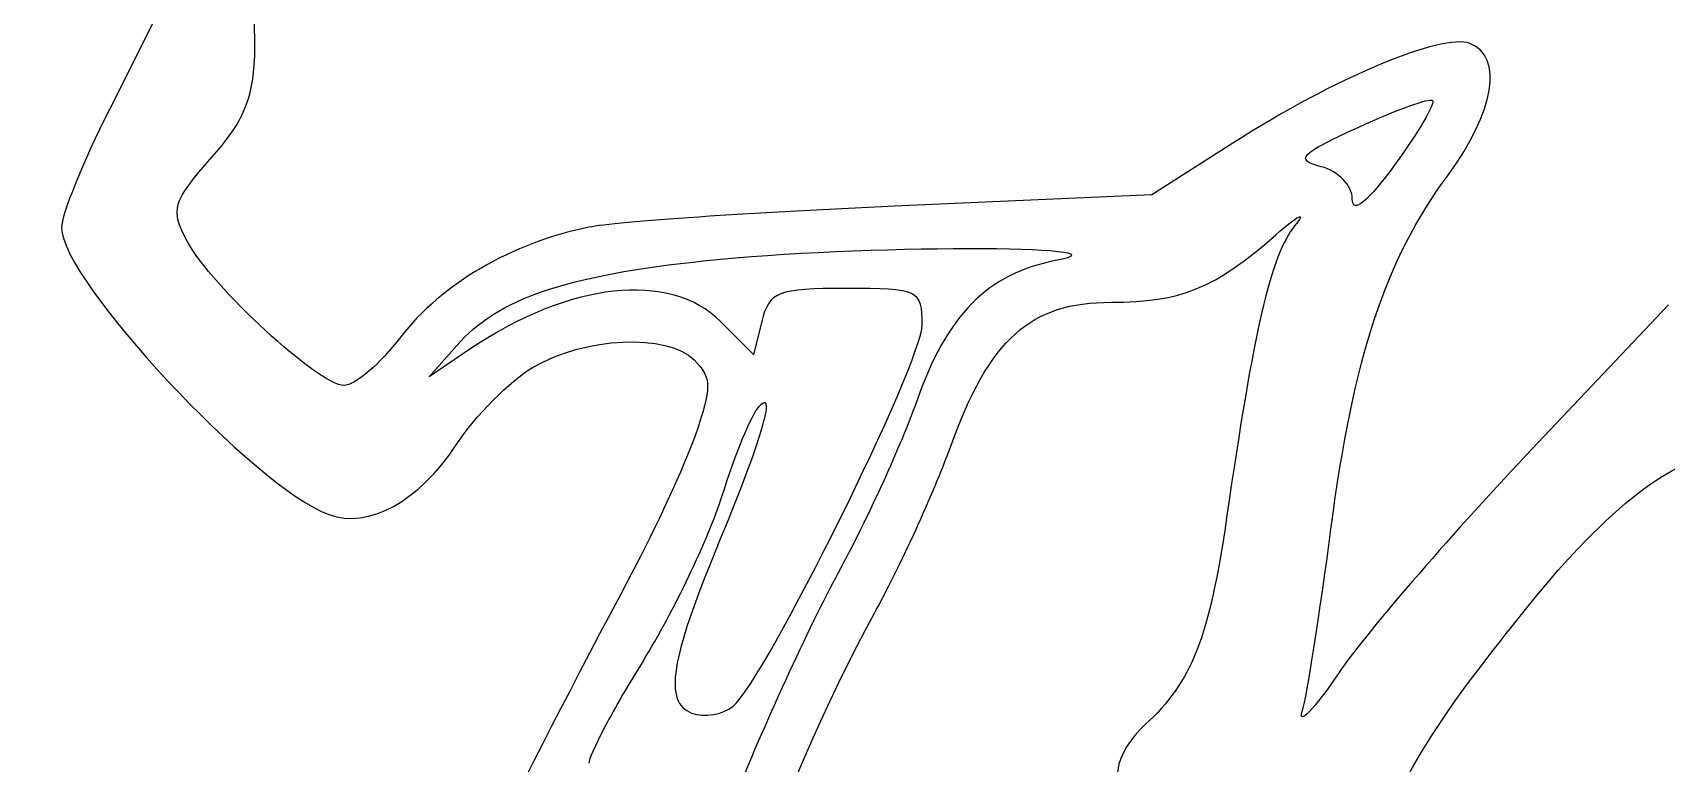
# Model space of a CAD drawing. Header units: millimetres. Extents: x -20.7 to 20.7, y -20.7 to 20.7.
# Drawn here: x -11.71 to -0.02, y 1.41 to 6.64 of the extents above; entities that cross this region are included whole.
import ezdxf

# ---------------------------------------------------------------- set-up
doc = ezdxf.new("R2010")
doc.units = ezdxf.units.MM
doc.layers.get('0').update_dxf_attribs({"linetype": 'CONTINUOUS'})

msp = doc.modelspace()

# ---------------------------------------------------------------- linework, layer by layer
for p, q in [((-10.827, 6.759), (-11.167, 6.084)), ((-10.827, 6.759), (-11.167, 6.084)), ((-10.827, 6.759), (-11.167, 6.084)), ((-10.827, 6.759), (-11.167, 6.084)), ((-10.827, 6.759), (-11.167, 6.084)), ((-10.827, 6.759), (-11.167, 6.084)), ((-3.126, 5.848), (-3.706, 5.477)), ((-3.126, 5.848), (-3.706, 5.477)), ((-3.126, 5.848), (-3.706, 5.477)), ((-3.126, 5.848), (-3.706, 5.477)), ((-3.126, 5.848), (-3.706, 5.477)), ((-3.126, 5.848), (-3.706, 5.477)), ((-3.706, 5.477), (-5.546, 5.396)), ((-3.706, 5.477), (-5.546, 5.396)), ((-3.706, 5.477), (-5.546, 5.396)), ((-3.706, 5.477), (-5.546, 5.396)), ((-3.706, 5.477), (-5.546, 5.396)), ((-3.706, 5.477), (-5.546, 5.396)), ((-0.009, 4.691), (-1.026, 3.614)), ((-0.009, 4.691), (-1.026, 3.614)), ((-0.009, 4.691), (-1.026, 3.614)), ((-0.009, 4.691), (-1.026, 3.614)), ((-0.009, 4.691), (-1.026, 3.614)), ((-0.009, 4.691), (-1.026, 3.614)), ((-6.556, 4.336), (-6.792, 4.572)), ((-6.556, 4.336), (-6.792, 4.572)), ((-6.556, 4.336), (-6.792, 4.572)), ((-6.556, 4.336), (-6.792, 4.572)), ((-6.556, 4.336), (-6.792, 4.572)), ((-6.556, 4.336), (-6.792, 4.572)), ((-6.497, 4.572), (-6.556, 4.336)), ((-6.497, 4.572), (-6.556, 4.336)), ((-6.497, 4.572), (-6.556, 4.336)), ((-6.497, 4.572), (-6.556, 4.336)), ((-6.497, 4.572), (-6.556, 4.336)), ((-6.497, 4.572), (-6.556, 4.336)), ((-8.875, 4.174), (-8.678, 4.4)), ((-8.875, 4.174), (-8.678, 4.4)), ((-8.875, 4.174), (-8.678, 4.4)), ((-8.875, 4.174), (-8.678, 4.4)), ((-8.875, 4.174), (-8.678, 4.4)), ((-8.875, 4.174), (-8.678, 4.4)), ((-8.577, 4.377), (-8.875, 4.174)), ((-8.577, 4.377), (-8.875, 4.174)), ((-8.577, 4.377), (-8.875, 4.174)), ((-8.577, 4.377), (-8.875, 4.174)), ((-8.577, 4.377), (-8.875, 4.174)), ((-8.577, 4.377), (-8.875, 4.174))]:
    msp.add_line(p, q)
msp.add_lwpolyline([(-7.091, -8.016, 0.393426), (-4.373, -8.219, -0.35083), (4.373, -8.219, 0.393426), (7.091, -8.016, -0.458612), (14.665, -8.285, 0.565024), (18.061, -7.83, 1.523453), (-18.061, -7.83, 0.565024), (-14.665, -8.285, -0.458612)], format="xyb", close=True)
for radius in [20.685, 20.685, 20.285]:
    msp.add_circle((0, 0), radius)
for centre, major_axis, ratio, start_param, end_param in [((-7.727, 1.338), (1.255, 2.651), 0.057655, 5.402672, 6.452143), ((-7.727, 1.338), (1.255, 2.651), 0.057655, 5.402672, 6.452143), ((-7.727, 1.338), (1.255, 2.651), 0.057655, 5.402672, 6.452143), ((-7.727, 1.338), (1.255, 2.651), 0.057655, 5.402672, 6.452143), ((-7.727, 1.338), (1.255, 2.651), 0.057655, 5.402672, 6.452143), ((-7.727, 1.338), (1.255, 2.651), 0.057655, 5.402672, 6.452143), ((-7.356, 2.019), (-0.374, -0.618), 0.076842, 4.552423, 6.160398), ((-7.356, 2.019), (-0.374, -0.618), 0.076842, 4.552423, 6.160398), ((-7.356, 2.019), (-0.374, -0.618), 0.076842, 4.552423, 6.160398), ((-7.356, 2.019), (-0.374, -0.618), 0.076842, 4.552423, 6.160398), ((-7.356, 2.019), (-0.374, -0.618), 0.076842, 4.552423, 6.160398), ((-7.356, 2.019), (-0.374, -0.618), 0.076842, 4.552423, 6.160398)]:
    msp.add_ellipse(centre, major_axis=major_axis, ratio=ratio, start_param=start_param, end_param=end_param)
for points in [[(-10.428, 5.75), (-10.059, 6.171), (-10.047, 6.352), (-10.272, 7.972)], [(-10.428, 5.75), (-10.059, 6.171), (-10.047, 6.352), (-10.272, 7.972)], [(-10.428, 5.75), (-10.059, 6.171), (-10.047, 6.352), (-10.272, 7.972)], [(-10.428, 5.75), (-10.059, 6.171), (-10.047, 6.352), (-10.272, 7.972)], [(-10.428, 5.75), (-10.059, 6.171), (-10.047, 6.352), (-10.272, 7.972)], [(-10.428, 5.75), (-10.059, 6.171), (-10.047, 6.352), (-10.272, 7.972)], [(-1.43, 6.561), (-1.628, 6.637), (-2.398, 6.314), (-3.126, 5.848)], [(-1.43, 6.561), (-1.628, 6.637), (-2.398, 6.314), (-3.126, 5.848)], [(-1.43, 6.561), (-1.628, 6.637), (-2.398, 6.314), (-3.126, 5.848)], [(-1.43, 6.561), (-1.628, 6.637), (-2.398, 6.314), (-3.126, 5.848)], [(-1.43, 6.561), (-1.628, 6.637), (-2.398, 6.314), (-3.126, 5.848)], [(-1.43, 6.561), (-1.628, 6.637), (-2.398, 6.314), (-3.126, 5.848)], [(-1.586, 5.619), (-1.252, 6.073), (-1.187, 6.468), (-1.43, 6.561)], [(-1.586, 5.619), (-1.252, 6.073), (-1.187, 6.468), (-1.43, 6.561)], [(-1.586, 5.619), (-1.252, 6.073), (-1.187, 6.468), (-1.43, 6.561)], [(-1.586, 5.619), (-1.252, 6.073), (-1.187, 6.468), (-1.43, 6.561)], [(-1.586, 5.619), (-1.252, 6.073), (-1.187, 6.468), (-1.43, 6.561)], [(-1.586, 5.619), (-1.252, 6.073), (-1.187, 6.468), (-1.43, 6.561)], [(-11.167, 6.084), (-11.354, 5.712), (-11.507, 5.334), (-11.507, 5.242)], [(-11.167, 6.084), (-11.354, 5.712), (-11.507, 5.334), (-11.507, 5.242)], [(-11.167, 6.084), (-11.354, 5.712), (-11.507, 5.334), (-11.507, 5.242)], [(-11.167, 6.084), (-11.354, 5.712), (-11.507, 5.334), (-11.507, 5.242)], [(-11.167, 6.084), (-11.354, 5.712), (-11.507, 5.334), (-11.507, 5.242)], [(-11.167, 6.084), (-11.354, 5.712), (-11.507, 5.334), (-11.507, 5.242)], [(-2.224, 5.963), (-1.953, 6.088), (-1.716, 6.173), (-1.696, 6.153)], [(-2.224, 5.963), (-1.953, 6.088), (-1.716, 6.173), (-1.696, 6.153)], [(-2.224, 5.963), (-1.953, 6.088), (-1.716, 6.173), (-1.696, 6.153)], [(-2.224, 5.963), (-1.953, 6.088), (-1.716, 6.173), (-1.696, 6.153)], [(-2.224, 5.963), (-1.953, 6.088), (-1.716, 6.173), (-1.696, 6.153)], [(-2.224, 5.963), (-1.953, 6.088), (-1.716, 6.173), (-1.696, 6.153)], [(-1.696, 6.153), (-1.676, 6.134), (-1.797, 5.928), (-1.965, 5.696)], [(-1.696, 6.153), (-1.676, 6.134), (-1.797, 5.928), (-1.965, 5.696)], [(-1.696, 6.153), (-1.676, 6.134), (-1.797, 5.928), (-1.965, 5.696)], [(-1.696, 6.153), (-1.676, 6.134), (-1.797, 5.928), (-1.965, 5.696)], [(-1.696, 6.153), (-1.676, 6.134), (-1.797, 5.928), (-1.965, 5.696)], [(-1.696, 6.153), (-1.676, 6.134), (-1.797, 5.928), (-1.965, 5.696)], [(-2.493, 5.679), (-2.686, 5.73), (-2.651, 5.767), (-2.224, 5.963)], [(-2.493, 5.679), (-2.686, 5.73), (-2.651, 5.767), (-2.224, 5.963)], [(-2.493, 5.679), (-2.686, 5.73), (-2.651, 5.767), (-2.224, 5.963)], [(-2.493, 5.679), (-2.686, 5.73), (-2.651, 5.767), (-2.224, 5.963)], [(-2.493, 5.679), (-2.686, 5.73), (-2.651, 5.767), (-2.224, 5.963)], [(-2.493, 5.679), (-2.686, 5.73), (-2.651, 5.767), (-2.224, 5.963)], [(-10.607, 5.145), (-10.73, 5.374), (-10.715, 5.423), (-10.428, 5.75)], [(-10.607, 5.145), (-10.73, 5.374), (-10.715, 5.423), (-10.428, 5.75)], [(-10.607, 5.145), (-10.73, 5.374), (-10.715, 5.423), (-10.428, 5.75)], [(-10.607, 5.145), (-10.73, 5.374), (-10.715, 5.423), (-10.428, 5.75)], [(-10.607, 5.145), (-10.73, 5.374), (-10.715, 5.423), (-10.428, 5.75)], [(-10.607, 5.145), (-10.73, 5.374), (-10.715, 5.423), (-10.428, 5.75)], [(-2.271, 5.448), (-2.271, 5.544), (-2.37, 5.647), (-2.493, 5.679)], [(-2.271, 5.448), (-2.271, 5.544), (-2.37, 5.647), (-2.493, 5.679)], [(-2.271, 5.448), (-2.271, 5.544), (-2.37, 5.647), (-2.493, 5.679)], [(-2.271, 5.448), (-2.271, 5.544), (-2.37, 5.647), (-2.493, 5.679)], [(-2.271, 5.448), (-2.271, 5.544), (-2.37, 5.647), (-2.493, 5.679)], [(-2.271, 5.448), (-2.271, 5.544), (-2.37, 5.647), (-2.493, 5.679)], [(-2.424, 3.085), (-2.26, 4.33), (-2.036, 5.008), (-1.586, 5.619)], [(-2.424, 3.085), (-2.26, 4.33), (-2.036, 5.008), (-1.586, 5.619)], [(-2.424, 3.085), (-2.26, 4.33), (-2.036, 5.008), (-1.586, 5.619)], [(-2.424, 3.085), (-2.26, 4.33), (-2.036, 5.008), (-1.586, 5.619)], [(-2.424, 3.085), (-2.26, 4.33), (-2.036, 5.008), (-1.586, 5.619)], [(-2.424, 3.085), (-2.26, 4.33), (-2.036, 5.008), (-1.586, 5.619)], [(-1.965, 5.696), (-2.161, 5.426), (-2.271, 5.337), (-2.271, 5.448)], [(-1.965, 5.696), (-2.161, 5.426), (-2.271, 5.337), (-2.271, 5.448)], [(-1.965, 5.696), (-2.161, 5.426), (-2.271, 5.337), (-2.271, 5.448)], [(-1.965, 5.696), (-2.161, 5.426), (-2.271, 5.337), (-2.271, 5.448)], [(-1.965, 5.696), (-2.161, 5.426), (-2.271, 5.337), (-2.271, 5.448)], [(-1.965, 5.696), (-2.161, 5.426), (-2.271, 5.337), (-2.271, 5.448)], [(-5.546, 5.396), (-6.557, 5.352), (-7.542, 5.284), (-7.733, 5.246)], [(-5.546, 5.396), (-6.557, 5.352), (-7.542, 5.284), (-7.733, 5.246)], [(-5.546, 5.396), (-6.557, 5.352), (-7.542, 5.284), (-7.733, 5.246)], [(-5.546, 5.396), (-6.557, 5.352), (-7.542, 5.284), (-7.733, 5.246)], [(-5.546, 5.396), (-6.557, 5.352), (-7.542, 5.284), (-7.733, 5.246)], [(-5.546, 5.396), (-6.557, 5.352), (-7.542, 5.284), (-7.733, 5.246)], [(-2.818, 5.192), (-2.655, 5.336), (-2.595, 5.364), (-2.684, 5.255)], [(-2.818, 5.192), (-2.655, 5.336), (-2.595, 5.364), (-2.684, 5.255)], [(-2.818, 5.192), (-2.655, 5.336), (-2.595, 5.364), (-2.684, 5.255)], [(-2.818, 5.192), (-2.655, 5.336), (-2.595, 5.364), (-2.684, 5.255)], [(-2.818, 5.192), (-2.655, 5.336), (-2.595, 5.364), (-2.684, 5.255)], [(-2.818, 5.192), (-2.655, 5.336), (-2.595, 5.364), (-2.684, 5.255)], [(-11.507, 5.242), (-11.507, 4.868), (-10.12, 3.38), (-9.594, 3.189)], [(-11.507, 5.242), (-11.507, 4.868), (-10.12, 3.38), (-9.594, 3.189)], [(-11.507, 5.242), (-11.507, 4.868), (-10.12, 3.38), (-9.594, 3.189)], [(-11.507, 5.242), (-11.507, 4.868), (-10.12, 3.38), (-9.594, 3.189)], [(-11.507, 5.242), (-11.507, 4.868), (-10.12, 3.38), (-9.594, 3.189)], [(-11.507, 5.242), (-11.507, 4.868), (-10.12, 3.38), (-9.594, 3.189)], [(-9.485, 4.113), (-9.664, 4.113), (-10.434, 4.821), (-10.607, 5.145)], [(-9.485, 4.113), (-9.664, 4.113), (-10.434, 4.821), (-10.607, 5.145)], [(-9.485, 4.113), (-9.664, 4.113), (-10.434, 4.821), (-10.607, 5.145)], [(-9.485, 4.113), (-9.664, 4.113), (-10.434, 4.821), (-10.607, 5.145)], [(-9.485, 4.113), (-9.664, 4.113), (-10.434, 4.821), (-10.607, 5.145)], [(-9.485, 4.113), (-9.664, 4.113), (-10.434, 4.821), (-10.607, 5.145)], [(-7.733, 5.246), (-8.281, 5.136), (-8.791, 4.839), (-9.079, 4.461)], [(-7.733, 5.246), (-8.281, 5.136), (-8.791, 4.839), (-9.079, 4.461)], [(-7.733, 5.246), (-8.281, 5.136), (-8.791, 4.839), (-9.079, 4.461)], [(-7.733, 5.246), (-8.281, 5.136), (-8.791, 4.839), (-9.079, 4.461)], [(-7.733, 5.246), (-8.281, 5.136), (-8.791, 4.839), (-9.079, 4.461)], [(-7.733, 5.246), (-8.281, 5.136), (-8.791, 4.839), (-9.079, 4.461)], [(-3.996, 4.709), (-3.497, 4.709), (-3.254, 4.808), (-2.818, 5.192)], [(-3.996, 4.709), (-3.497, 4.709), (-3.254, 4.808), (-2.818, 5.192)], [(-3.996, 4.709), (-3.497, 4.709), (-3.254, 4.808), (-2.818, 5.192)], [(-3.996, 4.709), (-3.497, 4.709), (-3.254, 4.808), (-2.818, 5.192)], [(-3.996, 4.709), (-3.497, 4.709), (-3.254, 4.808), (-2.818, 5.192)], [(-3.996, 4.709), (-3.497, 4.709), (-3.254, 4.808), (-2.818, 5.192)], [(-2.684, 5.255), (-2.852, 5.048), (-2.977, 4.513), (-3.17, 3.169)], [(-2.684, 5.255), (-2.852, 5.048), (-2.977, 4.513), (-3.17, 3.169)], [(-2.684, 5.255), (-2.852, 5.048), (-2.977, 4.513), (-3.17, 3.169)], [(-2.684, 5.255), (-2.852, 5.048), (-2.977, 4.513), (-3.17, 3.169)], [(-2.684, 5.255), (-2.852, 5.048), (-2.977, 4.513), (-3.17, 3.169)], [(-2.684, 5.255), (-2.852, 5.048), (-2.977, 4.513), (-3.17, 3.169)], [(-6.895, 5.007), (-5.821, 5.121), (-3.802, 5.123), (-4.383, 5.01)], [(-6.895, 5.007), (-5.821, 5.121), (-3.802, 5.123), (-4.383, 5.01)], [(-6.895, 5.007), (-5.821, 5.121), (-3.802, 5.123), (-4.383, 5.01)], [(-6.895, 5.007), (-5.821, 5.121), (-3.802, 5.123), (-4.383, 5.01)], [(-6.895, 5.007), (-5.821, 5.121), (-3.802, 5.123), (-4.383, 5.01)], [(-6.895, 5.007), (-5.821, 5.121), (-3.802, 5.123), (-4.383, 5.01)], [(-8.678, 4.4), (-8.386, 4.735), (-7.898, 4.902), (-6.895, 5.007)], [(-8.678, 4.4), (-8.386, 4.735), (-7.898, 4.902), (-6.895, 5.007)], [(-8.678, 4.4), (-8.386, 4.735), (-7.898, 4.902), (-6.895, 5.007)], [(-8.678, 4.4), (-8.386, 4.735), (-7.898, 4.902), (-6.895, 5.007)], [(-8.678, 4.4), (-8.386, 4.735), (-7.898, 4.902), (-6.895, 5.007)], [(-8.678, 4.4), (-8.386, 4.735), (-7.898, 4.902), (-6.895, 5.007)], [(-4.383, 5.01), (-4.883, 4.914), (-5.172, 4.621), (-5.392, 3.99)], [(-4.383, 5.01), (-4.883, 4.914), (-5.172, 4.621), (-5.392, 3.99)], [(-4.383, 5.01), (-4.883, 4.914), (-5.172, 4.621), (-5.392, 3.99)], [(-4.383, 5.01), (-4.883, 4.914), (-5.172, 4.621), (-5.392, 3.99)], [(-4.383, 5.01), (-4.883, 4.914), (-5.172, 4.621), (-5.392, 3.99)], [(-4.383, 5.01), (-4.883, 4.914), (-5.172, 4.621), (-5.392, 3.99)], [(-6.792, 4.572), (-7.152, 4.932), (-7.875, 4.853), (-8.577, 4.377)], [(-6.792, 4.572), (-7.152, 4.932), (-7.875, 4.853), (-8.577, 4.377)], [(-6.792, 4.572), (-7.152, 4.932), (-7.875, 4.853), (-8.577, 4.377)], [(-6.792, 4.572), (-7.152, 4.932), (-7.875, 4.853), (-8.577, 4.377)], [(-6.792, 4.572), (-7.152, 4.932), (-7.875, 4.853), (-8.577, 4.377)], [(-6.792, 4.572), (-7.152, 4.932), (-7.875, 4.853), (-8.577, 4.377)], [(-5.894, 4.808), (-6.384, 4.808), (-6.444, 4.784), (-6.497, 4.572)], [(-5.894, 4.808), (-6.384, 4.808), (-6.444, 4.784), (-6.497, 4.572)], [(-5.894, 4.808), (-6.384, 4.808), (-6.444, 4.784), (-6.497, 4.572)], [(-5.894, 4.808), (-6.384, 4.808), (-6.444, 4.784), (-6.497, 4.572)], [(-5.894, 4.808), (-6.384, 4.808), (-6.444, 4.784), (-6.497, 4.572)], [(-5.894, 4.808), (-6.384, 4.808), (-6.444, 4.784), (-6.497, 4.572)], [(-5.349, 4.548), (-5.349, 4.797), (-5.373, 4.808), (-5.894, 4.808)], [(-5.349, 4.548), (-5.349, 4.797), (-5.373, 4.808), (-5.894, 4.808)], [(-5.349, 4.548), (-5.349, 4.797), (-5.373, 4.808), (-5.894, 4.808)], [(-5.349, 4.548), (-5.349, 4.797), (-5.373, 4.808), (-5.894, 4.808)], [(-5.349, 4.548), (-5.349, 4.797), (-5.373, 4.808), (-5.894, 4.808)], [(-5.349, 4.548), (-5.349, 4.797), (-5.373, 4.808), (-5.894, 4.808)], [(-5.147, 3.672), (-4.866, 4.448), (-4.577, 4.709), (-3.996, 4.709)], [(-5.147, 3.672), (-4.866, 4.448), (-4.577, 4.709), (-3.996, 4.709)], [(-5.147, 3.672), (-4.866, 4.448), (-4.577, 4.709), (-3.996, 4.709)], [(-5.147, 3.672), (-4.866, 4.448), (-4.577, 4.709), (-3.996, 4.709)], [(-5.147, 3.672), (-4.866, 4.448), (-4.577, 4.709), (-3.996, 4.709)], [(-5.147, 3.672), (-4.866, 4.448), (-4.577, 4.709), (-3.996, 4.709)], [(-9.079, 4.461), (-9.226, 4.27), (-9.408, 4.113), (-9.485, 4.113)], [(-9.079, 4.461), (-9.226, 4.27), (-9.408, 4.113), (-9.485, 4.113)], [(-9.079, 4.461), (-9.226, 4.27), (-9.408, 4.113), (-9.485, 4.113)], [(-9.079, 4.461), (-9.226, 4.27), (-9.408, 4.113), (-9.485, 4.113)], [(-9.079, 4.461), (-9.226, 4.27), (-9.408, 4.113), (-9.485, 4.113)], [(-9.079, 4.461), (-9.226, 4.27), (-9.408, 4.113), (-9.485, 4.113)], [(-6.702, 1.818), (-6.472, 2.009), (-5.349, 4.275), (-5.349, 4.548)], [(-6.702, 1.818), (-6.472, 2.009), (-5.349, 4.275), (-5.349, 4.548)], [(-6.702, 1.818), (-6.472, 2.009), (-5.349, 4.275), (-5.349, 4.548)], [(-6.702, 1.818), (-6.472, 2.009), (-5.349, 4.275), (-5.349, 4.548)], [(-6.702, 1.818), (-6.472, 2.009), (-5.349, 4.275), (-5.349, 4.548)], [(-6.702, 1.818), (-6.472, 2.009), (-5.349, 4.275), (-5.349, 4.548)], [(-8.136, 4.242), (-7.765, 4.461), (-7.173, 4.489), (-6.981, 4.297)], [(-8.136, 4.242), (-7.765, 4.461), (-7.173, 4.489), (-6.981, 4.297)], [(-8.136, 4.242), (-7.765, 4.461), (-7.173, 4.489), (-6.981, 4.297)], [(-8.136, 4.242), (-7.765, 4.461), (-7.173, 4.489), (-6.981, 4.297)], [(-8.136, 4.242), (-7.765, 4.461), (-7.173, 4.489), (-6.981, 4.297)], [(-8.136, 4.242), (-7.765, 4.461), (-7.173, 4.489), (-6.981, 4.297)], [(-8.682, 3.689), (-8.544, 3.898), (-8.298, 4.146), (-8.136, 4.242)], [(-8.682, 3.689), (-8.544, 3.898), (-8.298, 4.146), (-8.136, 4.242)], [(-8.682, 3.689), (-8.544, 3.898), (-8.298, 4.146), (-8.136, 4.242)], [(-8.682, 3.689), (-8.544, 3.898), (-8.298, 4.146), (-8.136, 4.242)], [(-8.682, 3.689), (-8.544, 3.898), (-8.298, 4.146), (-8.136, 4.242)], [(-8.682, 3.689), (-8.544, 3.898), (-8.298, 4.146), (-8.136, 4.242)], [(-6.981, 4.297), (-6.853, 4.17), (-6.852, 4.099), (-6.974, 3.754)], [(-6.981, 4.297), (-6.853, 4.17), (-6.852, 4.099), (-6.974, 3.754)], [(-6.981, 4.297), (-6.853, 4.17), (-6.852, 4.099), (-6.974, 3.754)], [(-6.981, 4.297), (-6.853, 4.17), (-6.852, 4.099), (-6.974, 3.754)], [(-6.981, 4.297), (-6.853, 4.17), (-6.852, 4.099), (-6.974, 3.754)], [(-6.981, 4.297), (-6.853, 4.17), (-6.852, 4.099), (-6.974, 3.754)], [(-5.392, 3.99), (-5.492, 3.703), (-5.743, 3.154), (-5.95, 2.772)], [(-5.392, 3.99), (-5.492, 3.703), (-5.743, 3.154), (-5.95, 2.772)], [(-5.392, 3.99), (-5.492, 3.703), (-5.743, 3.154), (-5.95, 2.772)], [(-5.392, 3.99), (-5.492, 3.703), (-5.743, 3.154), (-5.95, 2.772)], [(-5.392, 3.99), (-5.492, 3.703), (-5.743, 3.154), (-5.95, 2.772)], [(-5.392, 3.99), (-5.492, 3.703), (-5.743, 3.154), (-5.95, 2.772)], [(-6.782, 3.318), (-6.688, 3.618), (-6.568, 3.909), (-6.515, 3.964)], [(-6.782, 3.318), (-6.688, 3.618), (-6.568, 3.909), (-6.515, 3.964)], [(-6.782, 3.318), (-6.688, 3.618), (-6.568, 3.909), (-6.515, 3.964)], [(-6.782, 3.318), (-6.688, 3.618), (-6.568, 3.909), (-6.515, 3.964)], [(-6.782, 3.318), (-6.688, 3.618), (-6.568, 3.909), (-6.515, 3.964)], [(-6.782, 3.318), (-6.688, 3.618), (-6.568, 3.909), (-6.515, 3.964)], [(-6.974, 3.754), (-7.051, 3.536), (-7.255, 3.092), (-7.428, 2.767)], [(-6.974, 3.754), (-7.051, 3.536), (-7.255, 3.092), (-7.428, 2.767)], [(-6.974, 3.754), (-7.051, 3.536), (-7.255, 3.092), (-7.428, 2.767)], [(-6.974, 3.754), (-7.051, 3.536), (-7.255, 3.092), (-7.428, 2.767)], [(-6.974, 3.754), (-7.051, 3.536), (-7.255, 3.092), (-7.428, 2.767)], [(-6.974, 3.754), (-7.051, 3.536), (-7.255, 3.092), (-7.428, 2.767)], [(-9.594, 3.189), (-9.311, 3.086), (-8.95, 3.283), (-8.682, 3.689)], [(-9.594, 3.189), (-9.311, 3.086), (-8.95, 3.283), (-8.682, 3.689)], [(-9.594, 3.189), (-9.311, 3.086), (-8.95, 3.283), (-8.682, 3.689)], [(-9.594, 3.189), (-9.311, 3.086), (-8.95, 3.283), (-8.682, 3.689)], [(-9.594, 3.189), (-9.311, 3.086), (-8.95, 3.283), (-8.682, 3.689)], [(-9.594, 3.189), (-9.311, 3.086), (-8.95, 3.283), (-8.682, 3.689)], [(-5.692, 2.48), (-5.51, 2.811), (-5.264, 3.348), (-5.147, 3.672)], [(-5.692, 2.48), (-5.51, 2.811), (-5.264, 3.348), (-5.147, 3.672)], [(-5.692, 2.48), (-5.51, 2.811), (-5.264, 3.348), (-5.147, 3.672)], [(-5.692, 2.48), (-5.51, 2.811), (-5.264, 3.348), (-5.147, 3.672)], [(-5.692, 2.48), (-5.51, 2.811), (-5.264, 3.348), (-5.147, 3.672)], [(-5.692, 2.48), (-5.51, 2.811), (-5.264, 3.348), (-5.147, 3.672)], [(-1.026, 3.614), (-1.586, 3.022), (-2.189, 2.322), (-2.366, 2.059)], [(-1.026, 3.614), (-1.586, 3.022), (-2.189, 2.322), (-2.366, 2.059)], [(-1.026, 3.614), (-1.586, 3.022), (-2.189, 2.322), (-2.366, 2.059)], [(-1.026, 3.614), (-1.586, 3.022), (-2.189, 2.322), (-2.366, 2.059)], [(-1.026, 3.614), (-1.586, 3.022), (-2.189, 2.322), (-2.366, 2.059)], [(-1.026, 3.614), (-1.586, 3.022), (-2.189, 2.322), (-2.366, 2.059)], [(-1.003, 2.546), (-0.446, 3.237), (0.044, 3.616), (0.379, 3.616)], [(-1.003, 2.546), (-0.446, 3.237), (0.044, 3.616), (0.379, 3.616)], [(-1.003, 2.546), (-0.446, 3.237), (0.044, 3.616), (0.379, 3.616)], [(-1.003, 2.546), (-0.446, 3.237), (0.044, 3.616), (0.379, 3.616)], [(-1.003, 2.546), (-0.446, 3.237), (0.044, 3.616), (0.379, 3.616)], [(-1.003, 2.546), (-0.446, 3.237), (0.044, 3.616), (0.379, 3.616)], [(-7.343, 2.145), (-7.129, 2.49), (-6.877, 3.018), (-6.782, 3.318)], [(-7.343, 2.145), (-7.129, 2.49), (-6.877, 3.018), (-6.782, 3.318)], [(-7.343, 2.145), (-7.129, 2.49), (-6.877, 3.018), (-6.782, 3.318)], [(-7.343, 2.145), (-7.129, 2.49), (-6.877, 3.018), (-6.782, 3.318)], [(-7.343, 2.145), (-7.129, 2.49), (-6.877, 3.018), (-6.782, 3.318)], [(-7.343, 2.145), (-7.129, 2.49), (-6.877, 3.018), (-6.782, 3.318)], [(-3.17, 3.169), (-3.293, 2.314), (-3.422, 1.986), (-3.75, 1.689)], [(-3.17, 3.169), (-3.293, 2.314), (-3.422, 1.986), (-3.75, 1.689)], [(-3.17, 3.169), (-3.293, 2.314), (-3.422, 1.986), (-3.75, 1.689)], [(-3.17, 3.169), (-3.293, 2.314), (-3.422, 1.986), (-3.75, 1.689)], [(-3.17, 3.169), (-3.293, 2.314), (-3.422, 1.986), (-3.75, 1.689)], [(-3.17, 3.169), (-3.293, 2.314), (-3.422, 1.986), (-3.75, 1.689)], [(-2.629, 1.781), (-2.596, 1.891), (-2.504, 2.478), (-2.424, 3.085)], [(-2.629, 1.781), (-2.596, 1.891), (-2.504, 2.478), (-2.424, 3.085)], [(-2.629, 1.781), (-2.596, 1.891), (-2.504, 2.478), (-2.424, 3.085)], [(-2.629, 1.781), (-2.596, 1.891), (-2.504, 2.478), (-2.424, 3.085)], [(-2.629, 1.781), (-2.596, 1.891), (-2.504, 2.478), (-2.424, 3.085)], [(-2.629, 1.781), (-2.596, 1.891), (-2.504, 2.478), (-2.424, 3.085)], [(-6.81, 2.97), (-7.151, 2.152), (-7.199, 1.846), (-6.998, 1.769)], [(-6.81, 2.97), (-7.151, 2.152), (-7.199, 1.846), (-6.998, 1.769)], [(-6.81, 2.97), (-7.151, 2.152), (-7.199, 1.846), (-6.998, 1.769)], [(-6.81, 2.97), (-7.151, 2.152), (-7.199, 1.846), (-6.998, 1.769)], [(-6.81, 2.97), (-7.151, 2.152), (-7.199, 1.846), (-6.998, 1.769)], [(-6.81, 2.97), (-7.151, 2.152), (-7.199, 1.846), (-6.998, 1.769)], [(-7.428, 2.767), (-8.267, 1.188), (-8.825, 0.048), (-8.825, -0.086)], [(-7.428, 2.767), (-8.267, 1.188), (-8.825, 0.048), (-8.825, -0.086)], [(-7.428, 2.767), (-8.267, 1.188), (-8.825, 0.048), (-8.825, -0.086)], [(-7.428, 2.767), (-8.267, 1.188), (-8.825, 0.048), (-8.825, -0.086)], [(-7.428, 2.767), (-8.267, 1.188), (-8.825, 0.048), (-8.825, -0.086)], [(-7.428, 2.767), (-8.267, 1.188), (-8.825, 0.048), (-8.825, -0.086)], [(-5.95, 2.772), (-6.157, 2.39), (-6.493, 1.656), (-6.698, 1.142)], [(-5.95, 2.772), (-6.157, 2.39), (-6.493, 1.656), (-6.698, 1.142)], [(-5.95, 2.772), (-6.157, 2.39), (-6.493, 1.656), (-6.698, 1.142)], [(-5.95, 2.772), (-6.157, 2.39), (-6.493, 1.656), (-6.698, 1.142)], [(-5.95, 2.772), (-6.157, 2.39), (-6.493, 1.656), (-6.698, 1.142)], [(-5.95, 2.772), (-6.157, 2.39), (-6.493, 1.656), (-6.698, 1.142)], [(-7.397, -2.208), (-7.158, -0.938), (-6.35, 1.285), (-5.692, 2.48)], [(-7.397, -2.208), (-7.158, -0.938), (-6.35, 1.285), (-5.692, 2.48)], [(-7.397, -2.208), (-7.158, -0.938), (-6.35, 1.285), (-5.692, 2.48)], [(-7.397, -2.208), (-7.158, -0.938), (-6.35, 1.285), (-5.692, 2.48)], [(-7.397, -2.208), (-7.158, -0.938), (-6.35, 1.285), (-5.692, 2.48)], [(-7.397, -2.208), (-7.158, -0.938), (-6.35, 1.285), (-5.692, 2.48)], [(-2.665, -2.789), (-2.353, 0.637), (-2.234, 1.02), (-1.003, 2.546)], [(-2.665, -2.789), (-2.353, 0.637), (-2.234, 1.02), (-1.003, 2.546)], [(-2.665, -2.789), (-2.353, 0.637), (-2.234, 1.02), (-1.003, 2.546)], [(-2.665, -2.789), (-2.353, 0.637), (-2.234, 1.02), (-1.003, 2.546)], [(-2.665, -2.789), (-2.353, 0.637), (-2.234, 1.02), (-1.003, 2.546)], [(-2.665, -2.789), (-2.353, 0.637), (-2.234, 1.02), (-1.003, 2.546)], [(-2.366, 2.059), (-2.544, 1.796), (-2.662, 1.671), (-2.629, 1.781)], [(-2.366, 2.059), (-2.544, 1.796), (-2.662, 1.671), (-2.629, 1.781)], [(-2.366, 2.059), (-2.544, 1.796), (-2.662, 1.671), (-2.629, 1.781)], [(-2.366, 2.059), (-2.544, 1.796), (-2.662, 1.671), (-2.629, 1.781)], [(-2.366, 2.059), (-2.544, 1.796), (-2.662, 1.671), (-2.629, 1.781)], [(-2.366, 2.059), (-2.544, 1.796), (-2.662, 1.671), (-2.629, 1.781)], [(-6.998, 1.769), (-6.909, 1.735), (-6.776, 1.757), (-6.702, 1.818)], [(-6.998, 1.769), (-6.909, 1.735), (-6.776, 1.757), (-6.702, 1.818)], [(-6.998, 1.769), (-6.909, 1.735), (-6.776, 1.757), (-6.702, 1.818)], [(-6.998, 1.769), (-6.909, 1.735), (-6.776, 1.757), (-6.702, 1.818)], [(-6.998, 1.769), (-6.909, 1.735), (-6.776, 1.757), (-6.702, 1.818)], [(-6.998, 1.769), (-6.909, 1.735), (-6.776, 1.757), (-6.702, 1.818)], [(-3.75, 1.689), (-3.979, 1.481), (-4.019, 1.233), (-3.85, 1.064)], [(-3.75, 1.689), (-3.979, 1.481), (-4.019, 1.233), (-3.85, 1.064)], [(-3.75, 1.689), (-3.979, 1.481), (-4.019, 1.233), (-3.85, 1.064)], [(-3.75, 1.689), (-3.979, 1.481), (-4.019, 1.233), (-3.85, 1.064)], [(-3.75, 1.689), (-3.979, 1.481), (-4.019, 1.233), (-3.85, 1.064)], [(-3.75, 1.689), (-3.979, 1.481), (-4.019, 1.233), (-3.85, 1.064)]]:
    msp.add_open_spline(points, degree=3)

doc.saveas('drawing.dxf')
